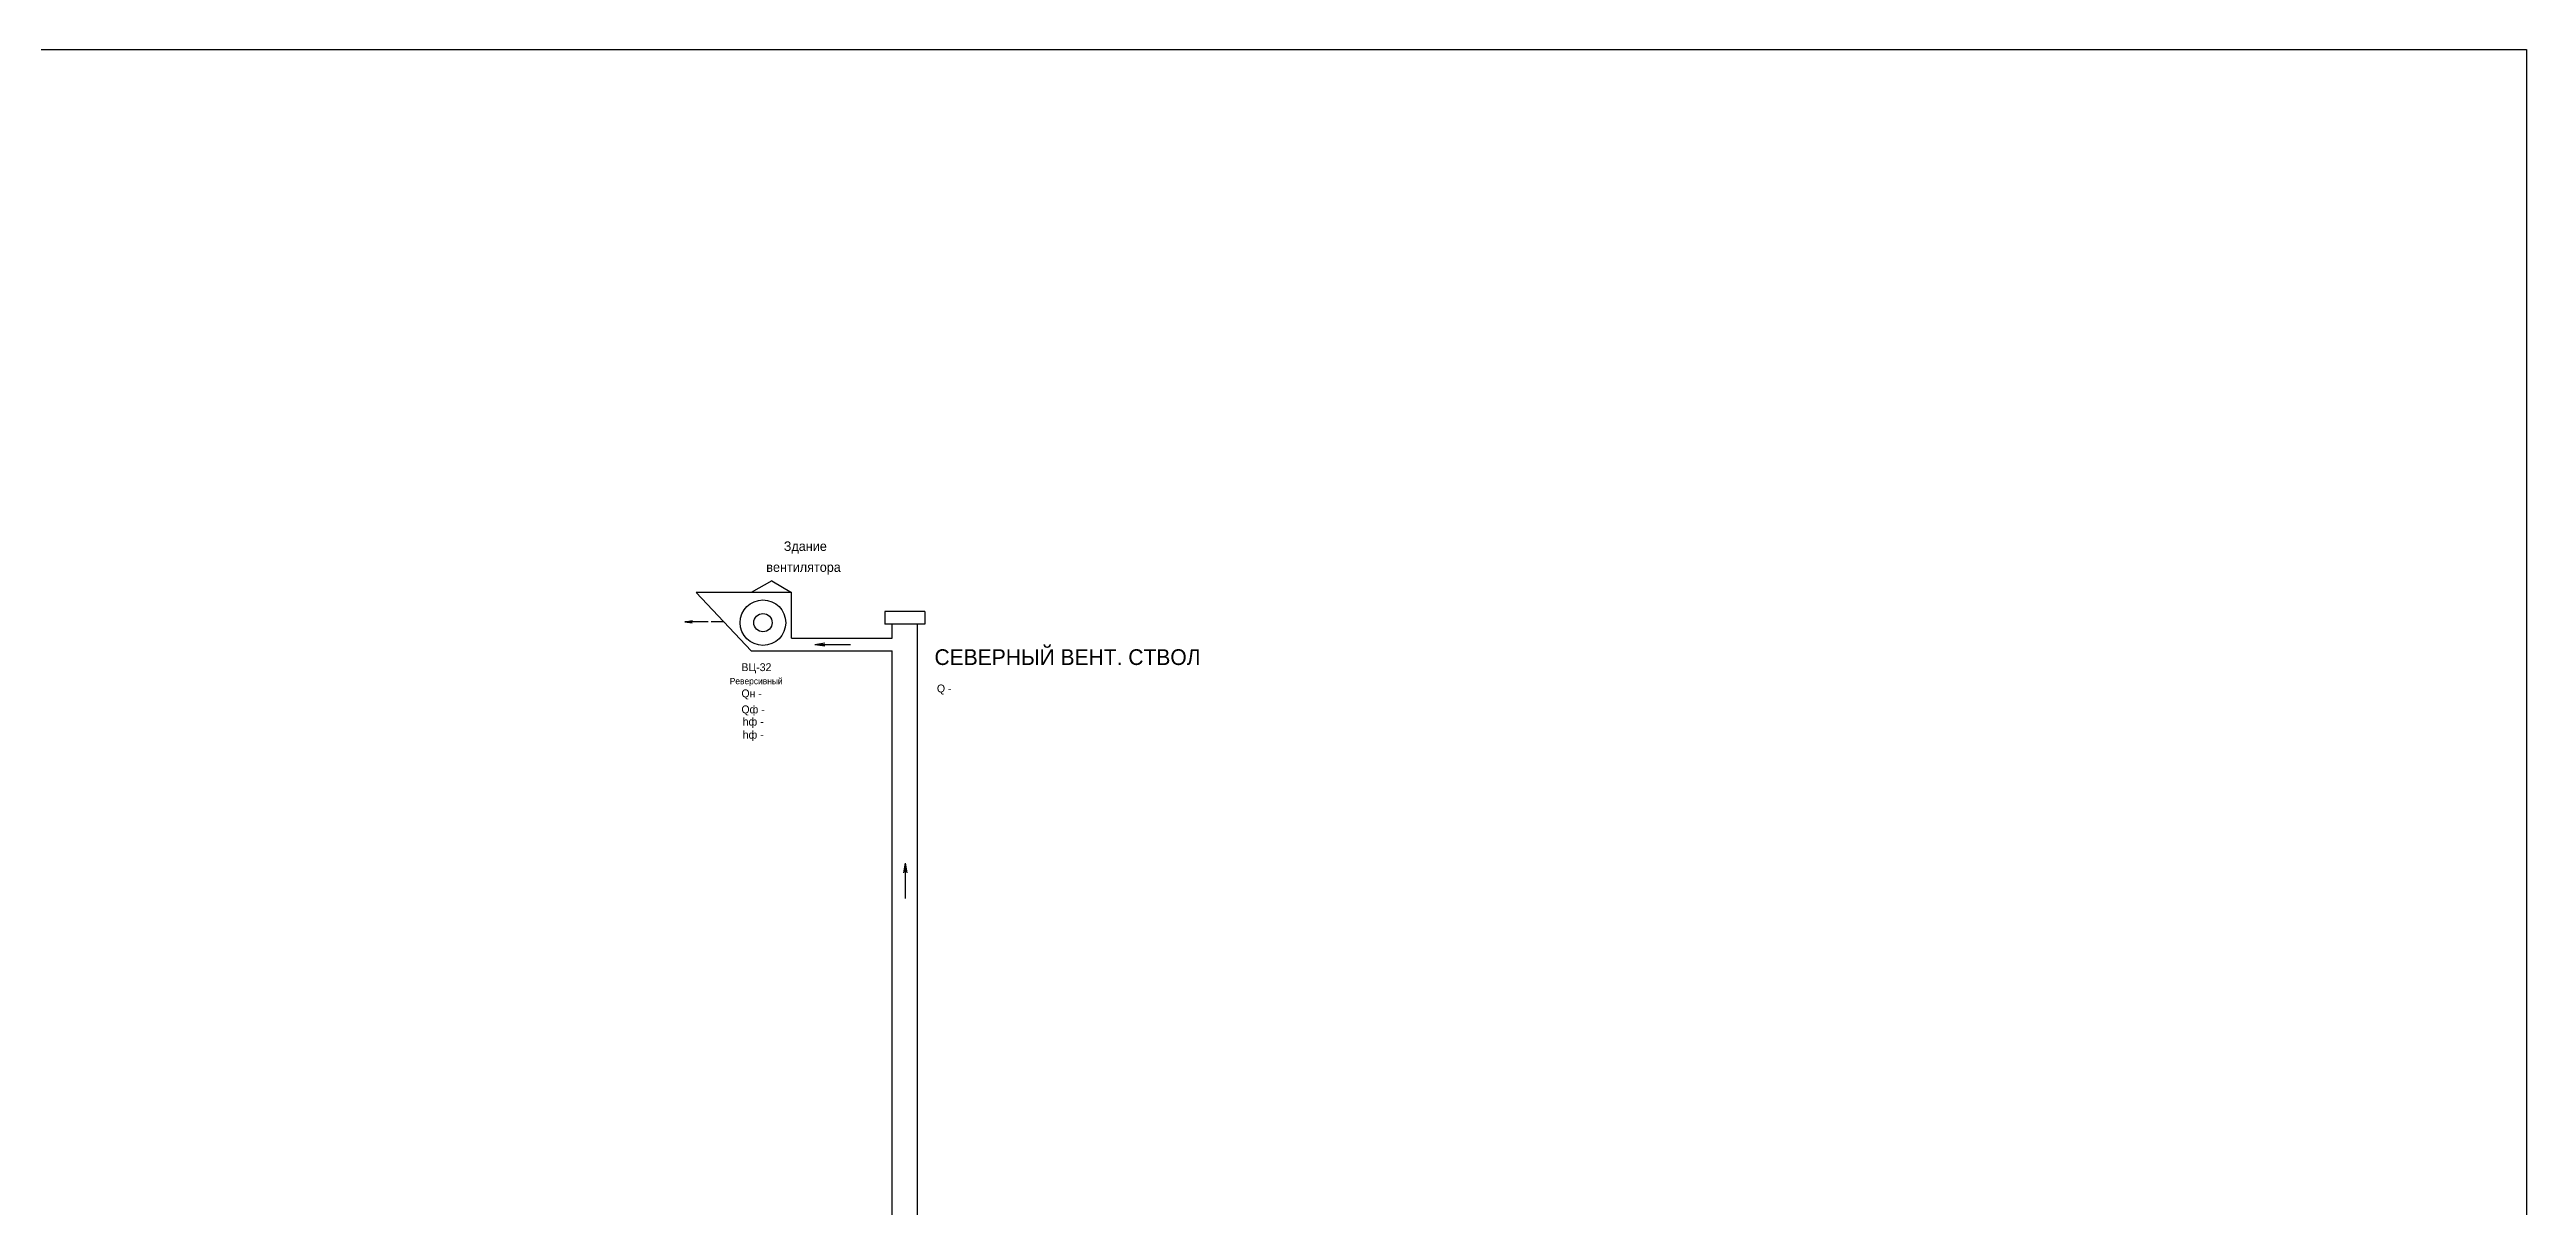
# Model space of a CAD drawing. Header units: millimetres. Extents: x -1405 to 845, y -571 to 479.
# Drawn here: x 58 to 845, y 111 to 479 of the extents above; entities that cross this region are included whole.
import ezdxf

# ---------------------------------------------------------------- set-up
doc = ezdxf.new("R2010")
doc.units = ezdxf.units.MM
doc.layers.add('Струя', color=7, linetype='Continuous')

msp = doc.modelspace()

# ---------------------------------------------------------------- linework, layer by layer
for p, q in [((-1404.51, 478.56), (845.49, 478.56)), ((845.49, 478.56), (845.49, -571.44)), ((287.5, 309.59), (281, 305.82)), ((287.5, 309.59), (293.85, 305.82)), ((263.47, 305.82), (281, 287.32)), ((293.85, 305.82), (263.47, 305.82)), ((293.85, 305.82), (281, 305.82)), ((293.85, 291.32), (293.85, 305.82)), ((336.17, 299.82), (323.43, 299.82)), ((323.43, 299.82), (323.43, 295.82)), ((336.17, 299.82), (336.17, 295.82)), ((336.17, 295.82), (323.43, 295.82)), ((336, 295.82), (323.43, 295.82)), ((325.84, 291.32), (325.84, 295.82)), ((333.84, -76.78), (333.84, 295.82)), ((281, 287.32), (325.84, 287.32)), ((293.85, 291.32), (325.84, 291.32)), ((325.84, -73.13), (325.84, 287.32))]:
    msp.add_line(p, q)
for radius in [7.24, 2.91]:
    msp.add_circle((284.72, 296.27), radius)
at = {"layer": 'Струя', "color": 5}
for p, q in [((259.84, 296.57), (262.28, 296.97)), ((267.26, 296.57), (259.84, 296.57)), ((259.84, 296.57), (262.24, 296.2)), ((272.23, 296.57), (268.26, 296.57)), ((301.25, 289.37), (304.36, 289.89)), ((301.25, 289.37), (312.55, 289.37)), ((301.25, 289.37), (304.36, 288.85)), ((329.91, 219.83), (329.38, 216.72)), ((329.91, 219.83), (329.91, 208.53)), ((329.91, 219.83), (330.43, 216.72))]:
    msp.add_line(p, q, dxfattribs=at)

# ---------------------------------------------------------------- texts
for s, height, p in [('Здание', 3, (291.35, 319.1)), ('вентилятора', 3, (285.78, 312.43)), ('СЕВЕРНЫЙ ВЕНТ. СТВОЛ', 5, (339.27, 282.81)), ('Реверсивный', 2, (274.16, 276.69)), ('ВЦ-32', 2.5, (277.88, 280.86)), ('Q -', 2.5, (340.04, 274.09)), ('Qн -', 2.5, (277.88, 272.52)), ('Qф -', 2.5, (277.88, 267.43)), ('hф - ', 2.5, (278.29, 263.55)), ('hф - ', 2.5, (278.29, 259.38))]:
    msp.add_text(s, height=height).set_placement(p)

doc.saveas('drawing.dxf')
